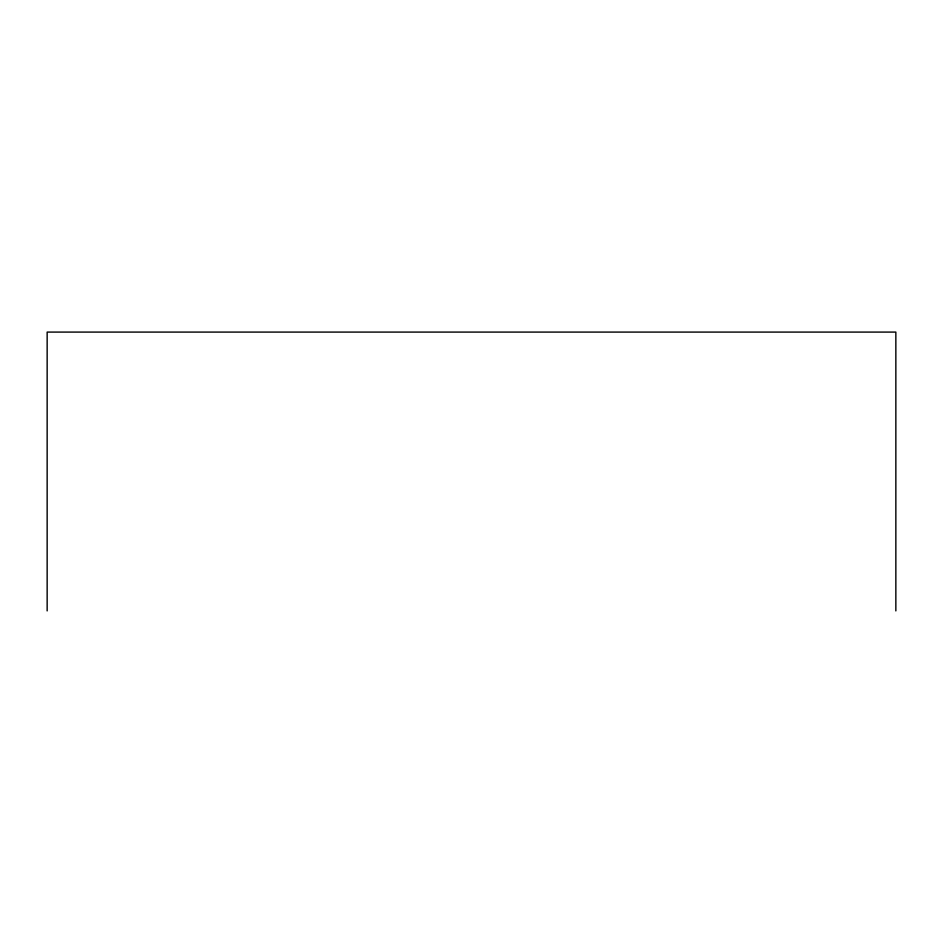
<?xml version="1.0" encoding="UTF-8"?>
<svg xmlns="http://www.w3.org/2000/svg" width="943" height="943" viewBox="0 0 943 943"><rect width="100%" height="100%" fill="white"/><g stroke="black" fill="none" stroke-linecap="round" stroke-linejoin="round"><path stroke-width="1.41" d="M895.85 610.911L895.85 332.089L47.15 332.089L47.15 610.911"/></g></svg>
